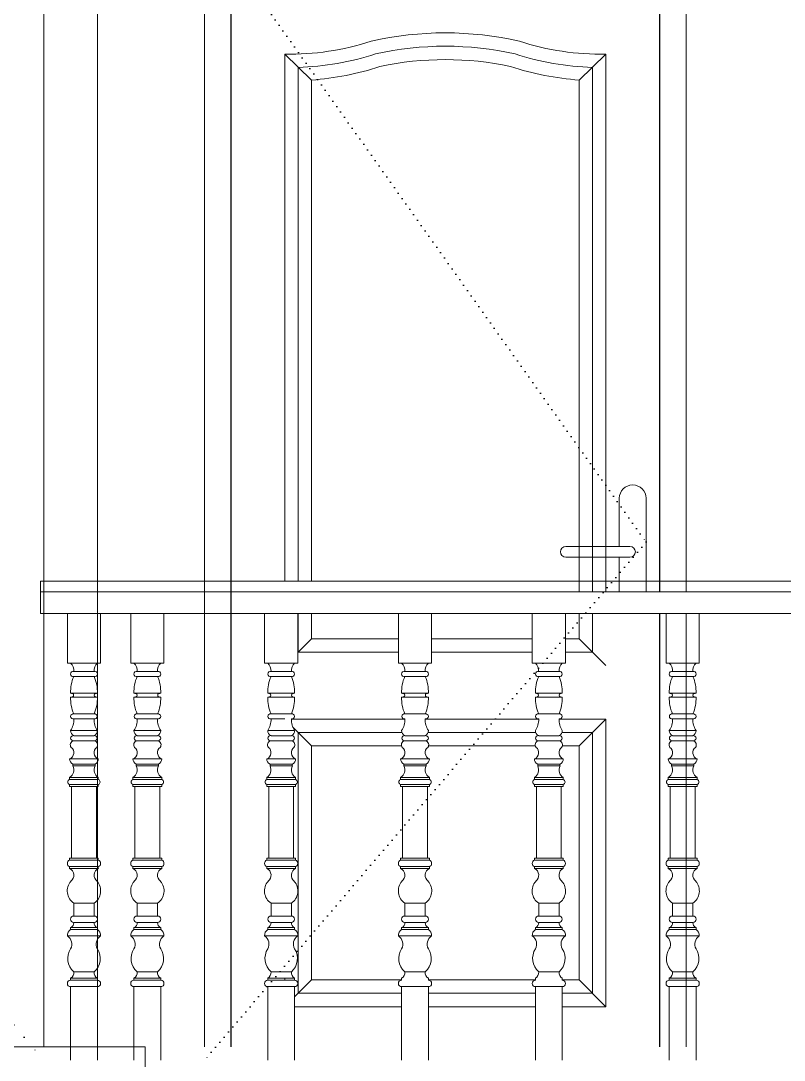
# Model space of a CAD drawing. Extents: x 775040 to 808375, y 4159409 to 4163651.
# Drawn here: x 804750.5 to 805107, y 4160622.3 to 4161107.9 of the extents above; entities that cross this region are included whole.
import ezdxf

# ---------------------------------------------------------------- set-up
doc = ezdxf.new("R2010")
doc.units = 0
doc.header["$MEASUREMENT"] = 0
doc.linetypes.add('DOT3', pattern=[0.06, 0, -0.06])
doc.layers.add('GÖRÜNÜŞ7', color=1, linetype='Continuous')
doc.layers.add('IZDOT', color=3, linetype='DOT3')
for name, color, linetype, lineweight in [('kapı', 3, 'Continuous', 9), ('Z_g1', 1, 'Continuous', 5), ('Z_g2', 2, 'Continuous', 9), ('Z_g3', 3, 'Continuous', 13), ('Z_sıva', 241, 'Continuous', 5)]:
    doc.layers.add(name, color=color, linetype=linetype, lineweight=lineweight)

# ---------------------------------------------------------------- blocks, each defined once
blk = doc.blocks.new('fgh')
at = {"layer": 'IZDOT', "ltscale": 50}
blk.add_lwpolyline([(253128.51, 105215.69), (253053.51, 105110.03), (253136.01, 105013.19)], dxfattribs=at)
at = {"layer": 'kapı', "color": 4}
blk.add_lwpolyline([(253136.01, 105015.69), (253136.01, 105223.19), (253046.01, 105223.19), (253046.01, 105015.69)], dxfattribs=at)

msp = doc.modelspace()

# ---------------------------------------------------------------- linework, layer by layer
at = {"layer": 'GÖRÜNÜŞ7', "color": 21}
for points in [[(804848.76, 4160628.52), (804848.76, 4161134.77), (805048.76, 4161134.77), (805048.76, 4160841.02)], [(805048.76, 4160831.02), (805048.76, 4160628.52)]]:
    msp.add_lwpolyline(points, dxfattribs=at)
at = {"layer": 'IZDOT', "ltscale": 50}
msp.add_lwpolyline([(804855.01, 4161128.52), (805042.51, 4160864.37), (804836.26, 4160622.27)], dxfattribs=at)
at = {"layer": 'kapı', "color": 8}
for p, q in [((804873.76, 4161092.22), (804886.26, 4161080.14)), ((805023.76, 4161092.22), (805011.26, 4161080.14)), ((805023.76, 4161092.22), (805011.26, 4161080.14)), ((805030.01, 4160884.77), (805030.01, 4160862.27)), ((805042.51, 4160884.77), (805042.51, 4160841.02)), ((805035.01, 4160862.27), (805005.01, 4160862.27)), ((805035.01, 4160857.27), (805005.01, 4160857.27)), ((805030.01, 4160857.27), (805030.01, 4160841.02)), ((804886.26, 4160819.14), (804879.87, 4160812.75)), ((805011.26, 4160819.14), (805023.76, 4160806.64)), ((804886.26, 4160769.14), (804877.55, 4160777.86)), ((805011.26, 4160769.14), (805023.76, 4160781.64)), ((804886.26, 4160659.77), (804878.37, 4160651.87)), ((805011.26, 4160659.77), (805023.76, 4160647.27))]:
    msp.add_line(p, q, dxfattribs=at)
at = {"layer": 'kapı', "color": 4}
for points in [[(804836.26, 4160628.52), (804836.26, 4161147.27), (805061.26, 4161147.27), (805061.26, 4160841.02)], [(804936.26, 4161147.27), (805061.26, 4161147.27), (805061.26, 4160841.02)], [(805061.26, 4160831.02), (805061.26, 4160628.52)]]:
    msp.add_lwpolyline(points, dxfattribs=at)
at = {"layer": 'kapı', "color": 8}
for points in [[(804873.76, 4160846.02), (804873.76, 4161092.22, 0.080625), (804914.14, 4161098.28, -0.114756), (804983.38, 4161098.28, 0.080569), (805023.76, 4161092.22), (805023.76, 4160841.02)], [(804886.26, 4160846.02), (804886.26, 4161080.14, 0.058444), (804918.24, 4161086.47, -0.107611), (804979.28, 4161086.47, 0.058407), (805011.26, 4161080.14), (805011.26, 4160841.02)]]:
    msp.add_lwpolyline(points, format="xyb", dxfattribs=at)
at = {"layer": 'kapı', "color": 9}
msp.add_lwpolyline([(804880.01, 4160846.02), (804880.01, 4161086.05, 0.069005), (804916.18, 4161092.37, -0.111446), (804981.34, 4161092.37, 0.06896), (805017.51, 4161086.05), (805017.51, 4160841.02)], format="xyb", dxfattribs=at)
for points in [[(804926.87, 4160812.89), (804880.01, 4160812.89), (804880.01, 4160831.02)], [(805017.51, 4160831.02), (805017.51, 4160812.89), (805004.87, 4160812.89)], [(804989.37, 4160812.89), (804942.37, 4160812.89)], [(804928.37, 4160653.52), (804880.01, 4160653.52), (804880.01, 4160775.39), (804928.47, 4160775.39)], [(804940.76, 4160775.39), (804990.97, 4160775.39)], [(805003.26, 4160775.39), (805017.51, 4160775.39), (805017.51, 4160653.52), (805003.37, 4160653.52)], [(804990.87, 4160653.52), (804940.87, 4160653.52)]]:
    msp.add_lwpolyline(points, dxfattribs=at)
at = {"layer": 'kapı', "color": 8}
for points in [[(804926.87, 4160819.14), (804886.26, 4160819.14), (804886.26, 4160831.02)], [(805011.26, 4160831.02), (805011.26, 4160819.14), (805004.87, 4160819.14)], [(804989.37, 4160819.14), (804942.37, 4160819.14)], [(804876.86, 4160781.64), (804929.87, 4160781.64)], [(804939.36, 4160781.64), (804992.37, 4160781.64)], [(805001.86, 4160781.64), (805023.76, 4160781.64)], [(805023.76, 4160781.64), (805023.76, 4160647.27), (805003.37, 4160647.27)], [(804928.37, 4160659.77), (804886.26, 4160659.77), (804886.26, 4160769.14), (804928.29, 4160769.14)], [(804940.94, 4160769.14), (804990.79, 4160769.14)], [(805003.44, 4160769.14), (805011.26, 4160769.14), (805011.26, 4160659.77), (805003.37, 4160659.77)], [(804873.76, 4160659.64), (804873.76, 4160660.54)], [(804990.87, 4160659.77), (804940.87, 4160659.77)], [(804928.37, 4160647.27), (804878.37, 4160647.27)], [(804990.87, 4160647.27), (804940.87, 4160647.27)]]:
    msp.add_lwpolyline(points, dxfattribs=at)
for centre, radius, start, end in [((805036.26, 4160884.77), 6.25, 0, 180), ((805005.01, 4160859.77), 2.5, 90, 270), ((805035.01, 4160859.77), 2.5, 270, 90)]:
    msp.add_arc(centre, radius, start, end, dxfattribs=at)
at = {"layer": 'Z_g1'}
for p, q in [((804759.76, 4160846.02), (805904.87, 4160846.02)), ((804759.76, 4160831.02), (804759.76, 4160846.02)), ((804759.76, 4160841.02), (805896.81, 4160841.02)), ((804759.76, 4160831.02), (805879.87, 4160831.02))]:
    msp.add_line(p, q, dxfattribs=at)
at = {"layer": 'Z_g2'}
for p, q in [((804772.26, 4160807.74), (804772.26, 4160831.02)), ((804787.76, 4160807.74), (804787.76, 4160831.02)), ((804801.87, 4160807.74), (804801.87, 4160831.02)), ((804817.37, 4160807.74), (804817.37, 4160831.02)), ((804864.37, 4160807.74), (804864.37, 4160831.02)), ((804879.87, 4160807.74), (804879.87, 4160831.02)), ((804926.87, 4160807.74), (804926.87, 4160831.02)), ((804942.37, 4160807.74), (804942.37, 4160831.02)), ((804989.37, 4160807.74), (804989.37, 4160831.02)), ((805004.87, 4160807.74), (805004.87, 4160831.02)), ((805051.87, 4160807.74), (805051.87, 4160831.02)), ((805067.37, 4160807.74), (805067.37, 4160831.02)), ((804787.76, 4160807.74), (804772.26, 4160807.74)), ((804817.37, 4160807.74), (804801.87, 4160807.74)), ((804879.87, 4160807.74), (804864.37, 4160807.74)), ((804942.37, 4160807.74), (804926.87, 4160807.74)), ((805004.87, 4160807.74), (804989.37, 4160807.74)), ((805067.37, 4160807.74), (805051.87, 4160807.74)), ((804784.76, 4160803.89), (804775.26, 4160803.89)), ((804784.76, 4160801.49), (804775.26, 4160801.49)), ((804814.37, 4160803.89), (804804.87, 4160803.89)), ((804814.37, 4160801.49), (804804.87, 4160801.49)), ((804876.87, 4160803.89), (804867.37, 4160803.89)), ((804876.87, 4160801.49), (804867.37, 4160801.49)), ((804939.37, 4160803.89), (804929.87, 4160803.89)), ((804939.37, 4160801.49), (804929.87, 4160801.49)), ((805001.87, 4160803.89), (804992.37, 4160803.89)), ((805001.87, 4160801.49), (804992.37, 4160801.49)), ((805064.37, 4160803.89), (805054.87, 4160803.89)), ((805064.37, 4160801.49), (805054.87, 4160801.49)), ((804786.26, 4160793.69), (804773.76, 4160793.69)), ((804786.26, 4160791.89), (804773.76, 4160791.89)), ((804815.87, 4160793.69), (804803.37, 4160793.69)), ((804815.87, 4160791.89), (804803.37, 4160791.89)), ((804878.37, 4160793.69), (804865.87, 4160793.69)), ((804878.37, 4160791.89), (804865.87, 4160791.89)), ((804940.87, 4160793.69), (804928.37, 4160793.69)), ((804940.87, 4160791.89), (804928.37, 4160791.89)), ((805003.37, 4160793.69), (804990.87, 4160793.69)), ((805003.37, 4160791.89), (804990.87, 4160791.89)), ((805065.87, 4160793.69), (805053.37, 4160793.69)), ((805065.87, 4160791.89), (805053.37, 4160791.89)), ((804784.76, 4160784.09), (804775.26, 4160784.09)), ((804814.37, 4160784.09), (804804.87, 4160784.09)), ((804876.87, 4160784.09), (804867.37, 4160784.09)), ((804939.37, 4160784.09), (804929.87, 4160784.09)), ((805001.87, 4160784.09), (804992.37, 4160784.09)), ((805064.37, 4160784.09), (805054.87, 4160784.09)), ((804784.76, 4160781.69), (804775.09, 4160781.68)), ((804814.37, 4160781.69), (804804.69, 4160781.68)), ((804873.76, 4160781.69), (804867.19, 4160781.68)), ((804929.87, 4160781.68), (804929.69, 4160781.68)), ((804992.37, 4160781.68), (804992.19, 4160781.68)), ((805064.37, 4160781.69), (805054.69, 4160781.68)), ((804786.26, 4160776.29), (804773.76, 4160776.29)), ((804783.57, 4160773.89), (804775.26, 4160773.89)), ((804784.76, 4160773.89), (804783.57, 4160773.89)), ((804815.87, 4160776.29), (804803.37, 4160776.29)), ((804813.18, 4160773.89), (804804.87, 4160773.89)), ((804814.37, 4160773.89), (804813.18, 4160773.89)), ((804878.37, 4160776.29), (804865.87, 4160776.29)), ((804875.68, 4160773.89), (804867.37, 4160773.89)), ((804876.87, 4160773.89), (804875.68, 4160773.89)), ((804938.18, 4160773.89), (804929.87, 4160773.89)), ((804939.37, 4160773.89), (804938.18, 4160773.89)), ((805000.68, 4160773.89), (804992.37, 4160773.89)), ((805001.87, 4160773.89), (805000.68, 4160773.89)), ((805065.87, 4160776.29), (805053.37, 4160776.29)), ((805063.18, 4160773.89), (805054.87, 4160773.89)), ((805064.37, 4160773.89), (805063.18, 4160773.89)), ((804784.76, 4160771.49), (804775.26, 4160771.49)), ((804814.37, 4160771.49), (804804.87, 4160771.49)), ((804876.87, 4160771.49), (804867.37, 4160771.49)), ((804939.37, 4160771.49), (804929.87, 4160771.49)), ((805001.87, 4160771.49), (804992.37, 4160771.49)), ((805064.37, 4160771.49), (805054.87, 4160771.49)), ((804786.72, 4160763.04), (804773.3, 4160763.04)), ((804816.32, 4160763.04), (804802.91, 4160763.04)), ((804878.82, 4160763.04), (804865.41, 4160763.04)), ((804941.32, 4160763.04), (804927.91, 4160763.04)), ((805003.82, 4160763.04), (804990.41, 4160763.04)), ((805066.32, 4160763.04), (805052.91, 4160763.04)), ((804774.8, 4160760.64), (804774.8, 4160759.74)), ((804785.22, 4160760.64), (804774.8, 4160760.64)), ((804785.22, 4160759.74), (804774.8, 4160759.74)), ((804785.22, 4160760.64), (804785.22, 4160759.74)), ((804804.41, 4160760.64), (804804.41, 4160759.74)), ((804814.82, 4160760.64), (804804.41, 4160760.64)), ((804814.82, 4160759.74), (804804.41, 4160759.74)), ((804814.82, 4160760.64), (804814.82, 4160759.74)), ((804866.91, 4160760.64), (804866.91, 4160759.74)), ((804877.32, 4160760.64), (804866.91, 4160760.64)), ((804877.32, 4160759.74), (804866.91, 4160759.74)), ((804877.32, 4160760.64), (804877.32, 4160759.74)), ((804929.41, 4160760.64), (804929.41, 4160759.74)), ((804939.82, 4160760.64), (804929.41, 4160760.64)), ((804939.82, 4160759.74), (804929.41, 4160759.74)), ((804939.82, 4160760.64), (804939.82, 4160759.74)), ((804991.91, 4160760.64), (804991.91, 4160759.74)), ((805002.32, 4160760.64), (804991.91, 4160760.64)), ((805002.32, 4160759.74), (804991.91, 4160759.74)), ((805002.32, 4160760.64), (805002.32, 4160759.74)), ((805054.41, 4160760.64), (805054.41, 4160759.74)), ((805064.82, 4160760.64), (805054.41, 4160760.64)), ((805064.82, 4160759.74), (805054.41, 4160759.74)), ((805064.82, 4160760.64), (805064.82, 4160759.74)), ((804773.3, 4160754.34), (804773.3, 4160753.44)), ((804786.72, 4160754.34), (804773.3, 4160754.34)), ((804786.72, 4160753.44), (804773.3, 4160753.44)), ((804786.72, 4160754.34), (804786.72, 4160753.44)), ((804802.91, 4160754.34), (804802.91, 4160753.44)), ((804816.32, 4160754.34), (804802.91, 4160754.34)), ((804816.32, 4160753.44), (804802.91, 4160753.44)), ((804816.32, 4160754.34), (804816.32, 4160753.44)), ((804865.41, 4160754.34), (804865.41, 4160753.44)), ((804878.82, 4160754.34), (804865.41, 4160754.34)), ((804878.82, 4160753.44), (804865.41, 4160753.44)), ((804878.82, 4160754.34), (804878.82, 4160753.44)), ((804927.91, 4160754.34), (804927.91, 4160753.44)), ((804941.32, 4160754.34), (804927.91, 4160754.34)), ((804941.32, 4160753.44), (804927.91, 4160753.44)), ((804941.32, 4160754.34), (804941.32, 4160753.44)), ((804990.41, 4160754.34), (804990.41, 4160753.44)), ((805003.82, 4160754.34), (804990.41, 4160754.34)), ((805003.82, 4160753.44), (804990.41, 4160753.44)), ((805003.82, 4160754.34), (805003.82, 4160753.44)), ((805052.91, 4160754.34), (805052.91, 4160753.44)), ((805066.32, 4160754.34), (805052.91, 4160754.34)), ((805066.32, 4160753.44), (805052.91, 4160753.44)), ((805066.32, 4160754.34), (805066.32, 4160753.44)), ((804773.3, 4160751.04), (804773.3, 4160750.14)), ((804786.72, 4160751.04), (804773.3, 4160751.04)), ((804773.3, 4160750.14), (804774.2, 4160750.14)), ((804774.2, 4160750.14), (804774.2, 4160716.64)), ((804785.82, 4160750.14), (804774.2, 4160750.14)), ((804786.72, 4160750.14), (804785.82, 4160750.14)), ((804785.82, 4160750.14), (804785.82, 4160716.64)), ((804786.72, 4160751.04), (804786.72, 4160750.14)), ((804802.91, 4160751.04), (804802.91, 4160750.14)), ((804816.32, 4160751.04), (804802.91, 4160751.04)), ((804802.91, 4160750.14), (804803.81, 4160750.14)), ((804803.81, 4160750.14), (804803.81, 4160716.64)), ((804815.42, 4160750.14), (804803.81, 4160750.14)), ((804816.32, 4160750.14), (804815.42, 4160750.14)), ((804815.42, 4160750.14), (804815.42, 4160716.64)), ((804816.32, 4160751.04), (804816.32, 4160750.14)), ((804865.41, 4160751.04), (804865.41, 4160750.14)), ((804878.82, 4160751.04), (804865.41, 4160751.04)), ((804865.41, 4160750.14), (804866.31, 4160750.14)), ((804866.31, 4160750.14), (804866.31, 4160716.64)), ((804877.92, 4160750.14), (804866.31, 4160750.14)), ((804878.82, 4160750.14), (804877.92, 4160750.14)), ((804877.92, 4160750.14), (804877.92, 4160716.64)), ((804878.82, 4160751.04), (804878.82, 4160750.14)), ((804927.91, 4160751.04), (804927.91, 4160750.14)), ((804941.32, 4160751.04), (804927.91, 4160751.04)), ((804927.91, 4160750.14), (804928.81, 4160750.14)), ((804928.81, 4160750.14), (804928.81, 4160716.64)), ((804940.42, 4160750.14), (804928.81, 4160750.14)), ((804941.32, 4160750.14), (804940.42, 4160750.14)), ((804940.42, 4160750.14), (804940.42, 4160716.64)), ((804941.32, 4160751.04), (804941.32, 4160750.14)), ((804990.41, 4160751.04), (804990.41, 4160750.14)), ((805003.82, 4160751.04), (804990.41, 4160751.04)), ((804990.41, 4160750.14), (804991.31, 4160750.14)), ((804991.31, 4160750.14), (804991.31, 4160716.64)), ((805002.92, 4160750.14), (804991.31, 4160750.14)), ((805003.82, 4160750.14), (805002.92, 4160750.14)), ((805002.92, 4160750.14), (805002.92, 4160716.64)), ((805003.82, 4160751.04), (805003.82, 4160750.14)), ((805052.91, 4160751.04), (805052.91, 4160750.14)), ((805066.32, 4160751.04), (805052.91, 4160751.04)), ((805052.91, 4160750.14), (805053.81, 4160750.14)), ((805053.81, 4160750.14), (805053.81, 4160716.64)), ((805065.42, 4160750.14), (805053.81, 4160750.14)), ((805066.32, 4160750.14), (805065.42, 4160750.14)), ((805065.42, 4160750.14), (805065.42, 4160716.64)), ((805066.32, 4160751.04), (805066.32, 4160750.14)), ((804774.2, 4160716.64), (804773.3, 4160716.64)), ((804773.3, 4160716.64), (804773.3, 4160715.74)), ((804786.72, 4160715.74), (804773.3, 4160715.74)), ((804785.82, 4160716.64), (804774.2, 4160716.64)), ((804785.82, 4160716.64), (804786.72, 4160716.64)), ((804786.72, 4160716.64), (804786.72, 4160715.74)), ((804803.81, 4160716.64), (804802.91, 4160716.64)), ((804802.91, 4160716.64), (804802.91, 4160715.74)), ((804816.32, 4160715.74), (804802.91, 4160715.74)), ((804815.42, 4160716.64), (804803.81, 4160716.64)), ((804815.42, 4160716.64), (804816.32, 4160716.64)), ((804816.32, 4160716.64), (804816.32, 4160715.74)), ((804866.31, 4160716.64), (804865.41, 4160716.64)), ((804865.41, 4160716.64), (804865.41, 4160715.74)), ((804878.82, 4160715.74), (804865.41, 4160715.74)), ((804877.92, 4160716.64), (804866.31, 4160716.64)), ((804877.92, 4160716.64), (804878.82, 4160716.64)), ((804878.82, 4160716.64), (804878.82, 4160715.74)), ((804928.81, 4160716.64), (804927.91, 4160716.64)), ((804927.91, 4160716.64), (804927.91, 4160715.74)), ((804941.32, 4160715.74), (804927.91, 4160715.74)), ((804940.42, 4160716.64), (804928.81, 4160716.64)), ((804940.42, 4160716.64), (804941.32, 4160716.64)), ((804941.32, 4160716.64), (804941.32, 4160715.74)), ((804991.31, 4160716.64), (804990.41, 4160716.64)), ((804990.41, 4160716.64), (804990.41, 4160715.74)), ((805003.82, 4160715.74), (804990.41, 4160715.74)), ((805002.92, 4160716.64), (804991.31, 4160716.64)), ((805002.92, 4160716.64), (805003.82, 4160716.64)), ((805003.82, 4160716.64), (805003.82, 4160715.74)), ((805053.81, 4160716.64), (805052.91, 4160716.64)), ((805052.91, 4160716.64), (805052.91, 4160715.74)), ((805066.32, 4160715.74), (805052.91, 4160715.74)), ((805065.42, 4160716.64), (805053.81, 4160716.64)), ((805065.42, 4160716.64), (805066.32, 4160716.64)), ((805066.32, 4160716.64), (805066.32, 4160715.74)), ((804773.3, 4160712.74), (804773.3, 4160711.84)), ((804786.72, 4160712.74), (804773.3, 4160712.74)), ((804786.72, 4160711.84), (804773.3, 4160711.84)), ((804786.72, 4160712.74), (804786.72, 4160711.84)), ((804802.91, 4160712.74), (804802.91, 4160711.84)), ((804816.32, 4160712.74), (804802.91, 4160712.74)), ((804816.32, 4160711.84), (804802.91, 4160711.84)), ((804816.32, 4160712.74), (804816.32, 4160711.84)), ((804865.41, 4160712.74), (804865.41, 4160711.84)), ((804878.82, 4160712.74), (804865.41, 4160712.74)), ((804878.82, 4160711.84), (804865.41, 4160711.84)), ((804878.82, 4160712.74), (804878.82, 4160711.84)), ((804927.91, 4160712.74), (804927.91, 4160711.84)), ((804941.32, 4160712.74), (804927.91, 4160712.74)), ((804941.32, 4160711.84), (804927.91, 4160711.84)), ((804941.32, 4160712.74), (804941.32, 4160711.84)), ((804990.41, 4160712.74), (804990.41, 4160711.84)), ((805003.82, 4160712.74), (804990.41, 4160712.74)), ((805003.82, 4160711.84), (804990.41, 4160711.84)), ((805003.82, 4160712.74), (805003.82, 4160711.84)), ((805052.91, 4160712.74), (805052.91, 4160711.84)), ((805066.32, 4160712.74), (805052.91, 4160712.74)), ((805066.32, 4160711.84), (805052.91, 4160711.84)), ((805066.32, 4160712.74), (805066.32, 4160711.84)), ((804775.26, 4160695.64), (804775.26, 4160689.64)), ((804784.76, 4160695.64), (804775.26, 4160695.64)), ((804784.76, 4160695.64), (804784.76, 4160689.64)), ((804804.87, 4160695.64), (804804.87, 4160689.64)), ((804814.37, 4160695.64), (804804.87, 4160695.64)), ((804814.37, 4160695.64), (804814.37, 4160689.64)), ((804867.37, 4160695.64), (804867.37, 4160689.64)), ((804876.87, 4160695.64), (804867.37, 4160695.64)), ((804876.87, 4160695.64), (804876.87, 4160689.64)), ((804929.87, 4160695.64), (804929.87, 4160689.64)), ((804939.37, 4160695.64), (804929.87, 4160695.64)), ((804939.37, 4160695.64), (804939.37, 4160689.64)), ((804992.37, 4160695.64), (804992.37, 4160689.64)), ((805001.87, 4160695.64), (804992.37, 4160695.64)), ((805001.87, 4160695.64), (805001.87, 4160689.64)), ((805054.87, 4160695.64), (805054.87, 4160689.64)), ((805064.37, 4160695.64), (805054.87, 4160695.64)), ((805064.37, 4160695.64), (805064.37, 4160689.64)), ((804784.76, 4160689.64), (804775.39, 4160689.64)), ((804814.37, 4160689.64), (804804.99, 4160689.64)), ((804876.87, 4160689.64), (804867.49, 4160689.64)), ((804939.37, 4160689.64), (804929.99, 4160689.64)), ((805001.87, 4160689.64), (804992.49, 4160689.64)), ((805064.37, 4160689.64), (805054.99, 4160689.64)), ((804784.76, 4160686.64), (804775.26, 4160686.64)), ((804814.37, 4160686.64), (804804.87, 4160686.64)), ((804876.87, 4160686.64), (804867.37, 4160686.64)), ((804939.37, 4160686.64), (804929.87, 4160686.64)), ((805001.87, 4160686.64), (804992.37, 4160686.64)), ((805064.37, 4160686.64), (805054.87, 4160686.64)), ((804787.76, 4160680.34), (804772.26, 4160680.34)), ((804773.76, 4160684.24), (804773.76, 4160683.34)), ((804786.26, 4160684.24), (804773.76, 4160684.24)), ((804773.76, 4160683.34), (804786.26, 4160683.34)), ((804786.26, 4160684.24), (804786.26, 4160683.34)), ((804817.37, 4160680.34), (804801.87, 4160680.34)), ((804803.37, 4160684.24), (804803.37, 4160683.34)), ((804815.87, 4160684.24), (804803.37, 4160684.24)), ((804803.37, 4160683.34), (804815.87, 4160683.34)), ((804815.87, 4160684.24), (804815.87, 4160683.34)), ((804879.87, 4160680.34), (804864.37, 4160680.34)), ((804865.87, 4160684.24), (804865.87, 4160683.34)), ((804878.37, 4160684.24), (804865.87, 4160684.24)), ((804865.87, 4160683.34), (804878.37, 4160683.34)), ((804878.37, 4160684.24), (804878.37, 4160683.34)), ((804942.37, 4160680.34), (804926.87, 4160680.34)), ((804928.37, 4160684.24), (804928.37, 4160683.34)), ((804940.87, 4160684.24), (804928.37, 4160684.24)), ((804928.37, 4160683.34), (804940.87, 4160683.34)), ((804940.87, 4160684.24), (804940.87, 4160683.34)), ((805004.87, 4160680.34), (804989.37, 4160680.34)), ((804990.87, 4160684.24), (804990.87, 4160683.34)), ((805003.37, 4160684.24), (804990.87, 4160684.24)), ((804990.87, 4160683.34), (805003.37, 4160683.34)), ((805003.37, 4160684.24), (805003.37, 4160683.34)), ((805067.37, 4160680.34), (805051.87, 4160680.34)), ((805053.37, 4160684.24), (805053.37, 4160683.34)), ((805065.87, 4160684.24), (805053.37, 4160684.24)), ((805053.37, 4160683.34), (805065.87, 4160683.34)), ((805065.87, 4160684.24), (805065.87, 4160683.34)), ((804773.76, 4160660.54), (804773.76, 4160659.64)), ((804773.76, 4160660.54), (804786.26, 4160660.54)), ((804784.76, 4160663.54), (804775.26, 4160663.54)), ((804786.26, 4160660.54), (804786.26, 4160659.64)), ((804803.37, 4160660.54), (804803.37, 4160659.64)), ((804803.37, 4160660.54), (804815.87, 4160660.54)), ((804814.37, 4160663.54), (804804.87, 4160663.54)), ((804815.87, 4160660.54), (804815.87, 4160659.64)), ((804865.87, 4160660.54), (804865.87, 4160659.64)), ((804865.87, 4160660.54), (804878.37, 4160660.54)), ((804876.87, 4160663.54), (804867.37, 4160663.54)), ((804878.37, 4160660.54), (804878.37, 4160659.64)), ((804928.37, 4160660.54), (804928.37, 4160659.64)), ((804939.37, 4160663.54), (804929.87, 4160663.54)), ((804940.87, 4160660.54), (804940.87, 4160659.64)), ((804990.87, 4160660.54), (804990.87, 4160659.64)), ((805001.87, 4160663.54), (804992.37, 4160663.54)), ((805003.37, 4160660.54), (805003.37, 4160659.64)), ((805053.37, 4160660.54), (805053.37, 4160659.64)), ((805053.37, 4160660.54), (805065.87, 4160660.54)), ((805064.37, 4160663.54), (805054.87, 4160663.54)), ((805065.87, 4160660.54), (805065.87, 4160659.64)), ((804786.26, 4160659.64), (804773.76, 4160659.64)), ((804773.76, 4160656.64), (804773.76, 4160622.27)), ((804773.76, 4160656.64), (804786.26, 4160656.64)), ((804786.26, 4160656.64), (804786.26, 4160622.27)), ((804815.87, 4160659.64), (804803.37, 4160659.64)), ((804803.37, 4160656.64), (804803.37, 4160622.27)), ((804803.37, 4160656.64), (804815.87, 4160656.64)), ((804815.87, 4160656.64), (804815.87, 4160622.27)), ((804878.37, 4160659.64), (804865.87, 4160659.64)), ((804865.87, 4160656.64), (804865.87, 4160622.27)), ((804865.87, 4160656.64), (804878.37, 4160656.64)), ((804878.37, 4160656.64), (804878.37, 4160622.27)), ((804928.37, 4160656.64), (804928.37, 4160622.27)), ((804928.37, 4160656.64), (804940.87, 4160656.64)), ((804940.87, 4160656.64), (804940.87, 4160622.27)), ((804990.87, 4160656.64), (804990.87, 4160622.27)), ((804990.87, 4160656.64), (805003.37, 4160656.64)), ((805003.37, 4160656.64), (805003.37, 4160622.27)), ((805065.87, 4160659.64), (805053.37, 4160659.64)), ((805053.37, 4160656.64), (805053.37, 4160622.27)), ((805053.37, 4160656.64), (805065.87, 4160656.64)), ((805065.87, 4160656.64), (805065.87, 4160622.27))]:
    msp.add_line(p, q, dxfattribs=at)
for centre, radius, start, end in [((804770.47, 4160804.24), 4.8, 355.9157, 46.7436), ((804789.55, 4160804.24), 4.8, 133.2564, 184.0843), ((804800.07, 4160804.24), 4.8, 355.9157, 46.7436), ((804819.16, 4160804.24), 4.8, 133.2564, 184.0843), ((804862.57, 4160804.24), 4.8, 355.9157, 46.7436), ((804881.66, 4160804.24), 4.8, 133.2564, 184.0843), ((804925.07, 4160804.24), 4.8, 355.9157, 46.7436), ((804944.16, 4160804.24), 4.8, 133.2564, 184.0843), ((804987.57, 4160804.24), 4.8, 355.9157, 46.7436), ((805006.66, 4160804.24), 4.8, 133.2564, 184.0843), ((805050.07, 4160804.24), 4.8, 355.9157, 46.7436), ((805069.16, 4160804.24), 4.8, 133.2564, 184.0843), ((804791.39, 4160794.35), 17.64, 156.1042, 182.1247), ((804775.02, 4160802.66), 1.26, 78.7725, 178.5472), ((804775.02, 4160802.73), 1.26, 181.4528, 281.2275), ((804785.01, 4160802.66), 1.26, 1.4528, 101.2275), ((804785.01, 4160802.73), 1.26, 258.7725, 358.5472), ((804768.63, 4160794.35), 17.64, 357.8753, 23.8958), ((804820.99, 4160794.35), 17.64, 156.1042, 182.1247), ((804804.62, 4160802.66), 1.26, 78.7725, 178.5472), ((804804.62, 4160802.73), 1.26, 181.4528, 281.2275), ((804814.61, 4160802.66), 1.26, 1.4528, 101.2275), ((804814.61, 4160802.73), 1.26, 258.7725, 358.5472), ((804798.24, 4160794.35), 17.64, 357.8753, 23.8958), ((804883.49, 4160794.35), 17.64, 156.1042, 182.1247), ((804867.12, 4160802.66), 1.26, 78.7725, 178.5472), ((804867.12, 4160802.73), 1.26, 181.4528, 281.2275), ((804877.11, 4160802.66), 1.26, 1.4528, 101.2275), ((804877.11, 4160802.73), 1.26, 258.7725, 358.5472), ((804860.74, 4160794.35), 17.64, 357.8753, 23.8958), ((804945.99, 4160794.35), 17.64, 156.1042, 182.1247), ((804929.62, 4160802.66), 1.26, 78.7725, 178.5472), ((804929.62, 4160802.73), 1.26, 181.4528, 281.2275), ((804939.61, 4160802.66), 1.26, 1.4528, 101.2275), ((804939.61, 4160802.73), 1.26, 258.7725, 358.5472), ((804923.24, 4160794.35), 17.64, 357.8753, 23.8958), ((805008.49, 4160794.35), 17.64, 156.1042, 182.1247), ((804992.12, 4160802.66), 1.26, 78.7725, 178.5472), ((804992.12, 4160802.73), 1.26, 181.4528, 281.2275), ((805002.11, 4160802.66), 1.26, 1.4528, 101.2275), ((805002.11, 4160802.73), 1.26, 258.7725, 358.5472), ((804985.74, 4160794.35), 17.64, 357.8753, 23.8958), ((805070.99, 4160794.35), 17.64, 156.1042, 182.1247), ((805054.62, 4160802.66), 1.26, 78.7725, 178.5472), ((805054.62, 4160802.73), 1.26, 181.4528, 281.2275), ((805064.61, 4160802.66), 1.26, 1.4528, 101.2275), ((805064.61, 4160802.73), 1.26, 258.7725, 358.5472), ((805048.24, 4160794.35), 17.64, 357.8753, 23.8958), ((804791.39, 4160791.24), 17.64, 177.8753, 203.8958), ((804773.73, 4160790.54), 3.15, 72.6119, 89.4023), ((804773.73, 4160795.05), 3.15, 270.5977, 287.3881), ((804774.4, 4160792.81), 0.787, 358.91, 70.2818), ((804774.4, 4160792.78), 0.787, 289.7182, 1.09), ((804768.63, 4160791.24), 17.64, 336.1042, 2.1247), ((804785.62, 4160792.81), 0.787, 109.7182, 181.09), ((804785.62, 4160792.78), 0.787, 178.91, 250.2818), ((804786.29, 4160790.54), 3.15, 90.5977, 107.3881), ((804786.29, 4160795.05), 3.15, 252.6119, 269.4023), ((804820.99, 4160791.24), 17.64, 177.8753, 203.8958), ((804803.33, 4160790.54), 3.15, 72.6119, 89.4023), ((804803.33, 4160795.05), 3.15, 270.5977, 287.3881), ((804804.01, 4160792.81), 0.787, 358.91, 70.2818), ((804804.01, 4160792.78), 0.787, 289.7182, 1.09), ((804798.24, 4160791.24), 17.64, 336.1042, 2.1247), ((804815.22, 4160792.81), 0.787, 109.7182, 181.09), ((804815.22, 4160792.78), 0.787, 178.91, 250.2818), ((804815.9, 4160790.54), 3.15, 90.5977, 107.3881), ((804815.9, 4160795.05), 3.15, 252.6119, 269.4023), ((804883.49, 4160791.24), 17.64, 177.8753, 203.8958), ((804865.83, 4160790.54), 3.15, 72.6119, 89.4023), ((804865.83, 4160795.05), 3.15, 270.5977, 287.3881), ((804866.51, 4160792.81), 0.787, 358.91, 70.2818), ((804866.51, 4160792.78), 0.787, 289.7182, 1.09), ((804860.74, 4160791.24), 17.64, 336.1042, 2.1247), ((804877.72, 4160792.81), 0.787, 109.7182, 181.09), ((804877.72, 4160792.78), 0.787, 178.91, 250.2818), ((804878.4, 4160790.54), 3.15, 90.5977, 107.3881), ((804878.4, 4160795.05), 3.15, 252.6119, 269.4023), ((804945.99, 4160791.24), 17.64, 177.8753, 203.8958), ((804928.33, 4160790.54), 3.15, 72.6119, 89.4023), ((804928.33, 4160795.05), 3.15, 270.5977, 287.3881), ((804929.01, 4160792.81), 0.787, 358.91, 70.2818), ((804929.01, 4160792.78), 0.787, 289.7182, 1.09), ((804923.24, 4160791.24), 17.64, 336.1042, 2.1247), ((804940.22, 4160792.81), 0.787, 109.7182, 181.09), ((804940.22, 4160792.78), 0.787, 178.91, 250.2818), ((804940.9, 4160790.54), 3.15, 90.5977, 107.3881), ((804940.9, 4160795.05), 3.15, 252.6119, 269.4023), ((805008.49, 4160791.24), 17.64, 177.8753, 203.8958), ((804990.83, 4160790.54), 3.15, 72.6119, 89.4023), ((804990.83, 4160795.05), 3.15, 270.5977, 287.3881), ((804991.51, 4160792.81), 0.787, 358.91, 70.2818), ((804991.51, 4160792.78), 0.787, 289.7182, 1.09), ((804985.74, 4160791.24), 17.64, 336.1042, 2.1247), ((805002.72, 4160792.81), 0.787, 109.7182, 181.09), ((805002.72, 4160792.78), 0.787, 178.91, 250.2818), ((805003.4, 4160790.54), 3.15, 90.5977, 107.3881), ((805003.4, 4160795.05), 3.15, 252.6119, 269.4023), ((805070.99, 4160791.24), 17.64, 177.8753, 203.8958), ((805053.33, 4160790.54), 3.15, 72.6119, 89.4023), ((805053.33, 4160795.05), 3.15, 270.5977, 287.3881), ((805054.01, 4160792.81), 0.787, 358.91, 70.2818), ((805054.01, 4160792.78), 0.787, 289.7182, 1.09), ((805048.24, 4160791.24), 17.64, 336.1042, 2.1247), ((805065.22, 4160792.81), 0.787, 109.7182, 181.09), ((805065.22, 4160792.78), 0.787, 178.91, 250.2818), ((805065.9, 4160790.54), 3.15, 90.5977, 107.3881), ((805065.9, 4160795.05), 3.15, 252.6119, 269.4023), ((804775.09, 4160782.81), 1.3, 82.2985, 176.0975), ((804775.09, 4160782.98), 1.3, 183.9025, 277.7015), ((804784.94, 4160782.81), 1.3, 3.9025, 97.7015), ((804784.94, 4160782.98), 1.3, 262.2985, 356.0975), ((804804.69, 4160782.81), 1.3, 82.2985, 176.0975), ((804804.69, 4160782.98), 1.3, 183.9025, 277.7015), ((804814.54, 4160782.81), 1.3, 3.9025, 97.7015), ((804814.54, 4160782.98), 1.3, 262.2985, 356.0975), ((804867.19, 4160782.81), 1.3, 82.2985, 176.0975), ((804867.19, 4160782.98), 1.3, 183.9025, 277.7015), ((804877.04, 4160782.81), 1.3, 3.9025, 97.7015), ((804877.04, 4160782.98), 1.3, 262.2985, 356.0975), ((804929.69, 4160782.81), 1.3, 82.2985, 176.0975), ((804929.69, 4160782.98), 1.3, 183.9025, 277.7015), ((804939.54, 4160782.81), 1.3, 3.9025, 97.7015), ((804939.54, 4160782.98), 1.3, 262.2985, 356.0975), ((804992.19, 4160782.81), 1.3, 82.2985, 176.0975), ((804992.19, 4160782.98), 1.3, 183.9025, 277.7015), ((805002.04, 4160782.81), 1.3, 3.9025, 97.7015), ((805002.04, 4160782.98), 1.3, 262.2985, 356.0975), ((805054.69, 4160782.81), 1.3, 82.2985, 176.0975), ((805054.69, 4160782.98), 1.3, 183.9025, 277.7015), ((805064.54, 4160782.81), 1.3, 3.9025, 97.7015), ((805064.54, 4160782.98), 1.3, 262.2985, 356.0975), ((804765.98, 4160781.36), 9.29, 326.9193, 2.0325), ((804794.04, 4160781.36), 9.29, 177.9675, 213.0807), ((804795.58, 4160781.36), 9.29, 326.9193, 2.0325), ((804823.65, 4160781.36), 9.29, 177.9675, 213.0807), ((804858.08, 4160781.36), 9.29, 326.9193, 2.0325), ((804886.15, 4160781.36), 9.29, 177.9675, 213.0807), ((804920.58, 4160781.36), 9.29, 326.9193, 2.0325), ((804948.65, 4160781.36), 9.29, 177.9675, 213.0807), ((804983.08, 4160781.36), 9.29, 326.9193, 2.0325), ((805011.15, 4160781.36), 9.29, 177.9675, 213.0807), ((805045.58, 4160781.36), 9.29, 326.9193, 2.0325), ((805073.65, 4160781.36), 9.29, 177.9675, 213.0807), ((804776.14, 4160776.11), 2.38, 175.5967, 248.4141), ((804775.09, 4160772.61), 1.3, 82.2985, 176.0975), ((804775.09, 4160772.78), 1.3, 183.9025, 277.7015), ((804783.88, 4160776.11), 2.38, 291.5859, 4.4033), ((804784.94, 4160772.61), 1.3, 3.9025, 97.7015), ((804784.94, 4160772.78), 1.3, 262.2985, 356.0975), ((804805.74, 4160776.11), 2.38, 175.5967, 248.4141), ((804804.69, 4160772.61), 1.3, 82.2985, 176.0975), ((804804.69, 4160772.78), 1.3, 183.9025, 277.7015), ((804813.49, 4160776.11), 2.38, 291.5859, 4.4033), ((804814.54, 4160772.61), 1.3, 3.9025, 97.7015), ((804814.54, 4160772.78), 1.3, 262.2985, 356.0975), ((804868.24, 4160776.11), 2.38, 175.5967, 248.4141), ((804867.19, 4160772.61), 1.3, 82.2985, 176.0975), ((804867.19, 4160772.78), 1.3, 183.9025, 277.7015), ((804875.99, 4160776.11), 2.38, 291.5859, 4.4033), ((804877.04, 4160772.61), 1.3, 3.9025, 97.7015), ((804877.04, 4160772.78), 1.3, 262.2985, 356.0975), ((804930.74, 4160776.11), 2.38, 175.5967, 248.4141), ((804929.69, 4160772.61), 1.3, 82.2985, 176.0975), ((804929.69, 4160772.78), 1.3, 183.9025, 277.7015), ((804938.49, 4160776.11), 2.38, 291.5859, 4.4033), ((804939.54, 4160772.61), 1.3, 3.9025, 97.7015), ((804939.54, 4160772.78), 1.3, 262.2985, 356.0975), ((804993.24, 4160776.11), 2.38, 175.5967, 248.4141), ((804992.19, 4160772.61), 1.3, 82.2985, 176.0975), ((804992.19, 4160772.78), 1.3, 183.9025, 277.7015), ((805000.99, 4160776.11), 2.38, 291.5859, 4.4033), ((805002.04, 4160772.61), 1.3, 3.9025, 97.7015), ((805002.04, 4160772.78), 1.3, 262.2985, 356.0975), ((805055.74, 4160776.11), 2.38, 175.5967, 248.4141), ((805054.69, 4160772.61), 1.3, 82.2985, 176.0975), ((805054.69, 4160772.78), 1.3, 183.9025, 277.7015), ((805063.49, 4160776.11), 2.38, 291.5859, 4.4033), ((805064.54, 4160772.61), 1.3, 3.9025, 97.7015), ((805064.54, 4160772.78), 1.3, 262.2985, 356.0975), ((804772.16, 4160765.94), 3.12, 291.5548, 52.408), ((804775.53, 4160769.61), 1.9, 98.127, 219.2866), ((804787.87, 4160765.94), 3.12, 127.592, 248.4452), ((804784.49, 4160769.61), 1.9, 320.7134, 81.873), ((804801.76, 4160765.94), 3.12, 291.5548, 52.408), ((804805.13, 4160769.61), 1.9, 98.127, 219.2866), ((804817.47, 4160765.94), 3.12, 127.592, 248.4452), ((804814.1, 4160769.61), 1.9, 320.7134, 81.873), ((804864.26, 4160765.94), 3.12, 291.5548, 52.408), ((804867.63, 4160769.61), 1.9, 98.127, 219.2866), ((804879.97, 4160765.94), 3.12, 127.592, 248.4452), ((804876.6, 4160769.61), 1.9, 320.7134, 81.873), ((804926.76, 4160765.94), 3.12, 291.5548, 52.408), ((804930.13, 4160769.61), 1.9, 98.127, 219.2866), ((804942.47, 4160765.94), 3.12, 127.592, 248.4452), ((804939.1, 4160769.61), 1.9, 320.7134, 81.873), ((804989.26, 4160765.94), 3.12, 291.5548, 52.408), ((804992.63, 4160769.61), 1.9, 98.127, 219.2866), ((805004.97, 4160765.94), 3.12, 127.592, 248.4452), ((805001.6, 4160769.61), 1.9, 320.7134, 81.873), ((805051.76, 4160765.94), 3.12, 291.5548, 52.408), ((805055.13, 4160769.61), 1.9, 98.127, 219.2866), ((805067.47, 4160765.94), 3.12, 127.592, 248.4452), ((805064.1, 4160769.61), 1.9, 320.7134, 81.873), ((804775.68, 4160762.85), 2.38, 175.5967, 248.4141), ((804784.34, 4160762.85), 2.38, 291.5859, 4.4033), ((804805.28, 4160762.85), 2.38, 175.5967, 248.4141), ((804813.95, 4160762.85), 2.38, 291.5859, 4.4033), ((804867.78, 4160762.85), 2.38, 175.5967, 248.4141), ((804876.45, 4160762.85), 2.38, 291.5859, 4.4033), ((804930.28, 4160762.85), 2.38, 175.5967, 248.4141), ((804938.95, 4160762.85), 2.38, 291.5859, 4.4033), ((804992.78, 4160762.85), 2.38, 175.5967, 248.4141), ((805001.45, 4160762.85), 2.38, 291.5859, 4.4033), ((805055.28, 4160762.85), 2.38, 175.5967, 248.4141), ((805063.95, 4160762.85), 2.38, 291.5859, 4.4033), ((804771.08, 4160757.86), 4.17, 302.2317, 26.7201), ((804788.94, 4160757.86), 4.17, 153.2799, 237.7683), ((804800.68, 4160757.86), 4.17, 302.2317, 26.7201), ((804818.55, 4160757.86), 4.17, 153.2799, 237.7683), ((804863.18, 4160757.86), 4.17, 302.2317, 26.7201), ((804881.05, 4160757.86), 4.17, 153.2799, 237.7683), ((804925.68, 4160757.86), 4.17, 302.2317, 26.7201), ((804943.55, 4160757.86), 4.17, 153.2799, 237.7683), ((804988.18, 4160757.86), 4.17, 302.2317, 26.7201), ((805006.05, 4160757.86), 4.17, 153.2799, 237.7683), ((805050.68, 4160757.86), 4.17, 302.2317, 26.7201), ((805068.55, 4160757.86), 4.17, 153.2799, 237.7683), ((804773.73, 4160752.24), 1.27, 109.5898, 250.4102), ((804786.29, 4160752.24), 1.27, 289.5898, 70.4102), ((804803.33, 4160752.24), 1.27, 109.5898, 250.4102), ((804815.9, 4160752.24), 1.27, 289.5898, 70.4102), ((804865.83, 4160752.24), 1.27, 109.5898, 250.4102), ((804878.4, 4160752.24), 1.27, 289.5898, 70.4102), ((804928.33, 4160752.24), 1.27, 109.5898, 250.4102), ((804940.9, 4160752.24), 1.27, 289.5898, 70.4102), ((804990.83, 4160752.24), 1.27, 109.5898, 250.4102), ((805003.4, 4160752.24), 1.27, 289.5898, 70.4102), ((805053.33, 4160752.24), 1.27, 109.5898, 250.4102), ((805065.9, 4160752.24), 1.27, 289.5898, 70.4102), ((804773.76, 4160714.31), 1.5, 107.6456, 182.7954), ((804773.76, 4160714.16), 1.5, 177.2046, 252.3544), ((804786.27, 4160714.31), 1.5, 357.2046, 72.3544), ((804786.27, 4160714.16), 1.5, 287.6456, 2.7954), ((804803.36, 4160714.31), 1.5, 107.6456, 182.7954), ((804803.36, 4160714.16), 1.5, 177.2046, 252.3544), ((804815.87, 4160714.31), 1.5, 357.2046, 72.3544), ((804815.87, 4160714.16), 1.5, 287.6456, 2.7954), ((804865.86, 4160714.31), 1.5, 107.6456, 182.7954), ((804865.86, 4160714.16), 1.5, 177.2046, 252.3544), ((804878.37, 4160714.31), 1.5, 357.2046, 72.3544), ((804878.37, 4160714.16), 1.5, 287.6456, 2.7954), ((804928.36, 4160714.31), 1.5, 107.6456, 182.7954), ((804928.36, 4160714.16), 1.5, 177.2046, 252.3544), ((804940.87, 4160714.31), 1.5, 357.2046, 72.3544), ((804940.87, 4160714.16), 1.5, 287.6456, 2.7954), ((804990.86, 4160714.31), 1.5, 107.6456, 182.7954), ((804990.86, 4160714.16), 1.5, 177.2046, 252.3544), ((805003.37, 4160714.31), 1.5, 357.2046, 72.3544), ((805003.37, 4160714.16), 1.5, 287.6456, 2.7954), ((805053.36, 4160714.31), 1.5, 107.6456, 182.7954), ((805053.36, 4160714.16), 1.5, 177.2046, 252.3544), ((805065.87, 4160714.31), 1.5, 357.2046, 72.3544), ((805065.87, 4160714.16), 1.5, 287.6456, 2.7954), ((804771.73, 4160708.66), 3.54, 307.2303, 63.7098), ((804788.29, 4160708.66), 3.54, 116.2902, 232.7697), ((804801.34, 4160708.66), 3.54, 307.2303, 63.7098), ((804817.89, 4160708.66), 3.54, 116.2902, 232.7697), ((804863.84, 4160708.66), 3.54, 307.2303, 63.7098), ((804880.39, 4160708.66), 3.54, 116.2902, 232.7697), ((804926.34, 4160708.66), 3.54, 307.2303, 63.7098), ((804942.89, 4160708.66), 3.54, 116.2902, 232.7697), ((804988.84, 4160708.66), 3.54, 307.2303, 63.7098), ((805005.39, 4160708.66), 3.54, 116.2902, 232.7697), ((805051.34, 4160708.66), 3.54, 307.2303, 63.7098), ((805067.89, 4160708.66), 3.54, 116.2902, 232.7697), ((804779.1, 4160701.35), 6.89, 139.3609, 236.0899), ((804780.92, 4160701.35), 6.89, 303.9101, 40.6391), ((804808.71, 4160701.35), 6.89, 139.3609, 236.0899), ((804810.52, 4160701.35), 6.89, 303.9101, 40.6391), ((804871.21, 4160701.35), 6.89, 139.3609, 236.0899), ((804873.02, 4160701.35), 6.89, 303.9101, 40.6391), ((804933.71, 4160701.35), 6.89, 139.3609, 236.0899), ((804935.52, 4160701.35), 6.89, 303.9101, 40.6391), ((804996.21, 4160701.35), 6.89, 139.3609, 236.0899), ((804998.02, 4160701.35), 6.89, 303.9101, 40.6391), ((805058.71, 4160701.35), 6.89, 139.3609, 236.0899), ((805060.52, 4160701.35), 6.89, 303.9101, 40.6391), ((804775.32, 4160688.08), 1.56, 92.282, 177.718), ((804784.7, 4160688.08), 1.56, 2.282, 87.718), ((804804.93, 4160688.08), 1.56, 92.282, 177.718), ((804814.3, 4160688.08), 1.56, 2.282, 87.718), ((804867.43, 4160688.08), 1.56, 92.282, 177.718), ((804876.8, 4160688.08), 1.56, 2.282, 87.718), ((804929.93, 4160688.08), 1.56, 92.282, 177.718), ((804939.3, 4160688.08), 1.56, 2.282, 87.718), ((804992.43, 4160688.08), 1.56, 92.282, 177.718), ((805001.8, 4160688.08), 1.56, 2.282, 87.718), ((805054.93, 4160688.08), 1.56, 92.282, 177.718), ((805064.3, 4160688.08), 1.56, 2.282, 87.718), ((804775.32, 4160688.2), 1.56, 182.282, 267.718), ((804772.86, 4160686.47), 2.41, 292.062, 3.9273), ((804784.7, 4160688.2), 1.56, 272.282, 357.718), ((804787.17, 4160686.47), 2.41, 176.0727, 247.938), ((804804.93, 4160688.2), 1.56, 182.282, 267.718), ((804802.46, 4160686.47), 2.41, 292.062, 3.9273), ((804816.77, 4160686.47), 2.41, 176.0727, 247.938), ((804814.3, 4160688.2), 1.56, 272.282, 357.718), ((804867.43, 4160688.2), 1.56, 182.282, 267.718), ((804864.96, 4160686.47), 2.41, 292.062, 3.9273), ((804879.27, 4160686.47), 2.41, 176.0727, 247.938), ((804876.8, 4160688.2), 1.56, 272.282, 357.718), ((804929.93, 4160688.2), 1.56, 182.282, 267.718), ((804927.46, 4160686.47), 2.41, 292.062, 3.9273), ((804941.77, 4160686.47), 2.41, 176.0727, 247.938), ((804939.3, 4160688.2), 1.56, 272.282, 357.718), ((804992.43, 4160688.2), 1.56, 182.282, 267.718), ((804989.96, 4160686.47), 2.41, 292.062, 3.9273), ((805004.27, 4160686.47), 2.41, 176.0727, 247.938), ((805001.8, 4160688.2), 1.56, 272.282, 357.718), ((805054.93, 4160688.2), 1.56, 182.282, 267.718), ((805052.46, 4160686.47), 2.41, 292.062, 3.9273), ((805066.77, 4160686.47), 2.41, 176.0727, 247.938), ((805064.3, 4160688.2), 1.56, 272.282, 357.718), ((804775.49, 4160680.6), 3.24, 122.242, 184.6279), ((804769.78, 4160676.53), 4.55, 331.192, 56.8805), ((804790.25, 4160676.53), 4.55, 123.1195, 208.808), ((804784.53, 4160680.6), 3.24, 355.3721, 57.758), ((804805.09, 4160680.6), 3.24, 122.242, 184.6279), ((804799.38, 4160676.53), 4.55, 331.192, 56.8805), ((804819.85, 4160676.53), 4.55, 123.1195, 208.808), ((804814.14, 4160680.6), 3.24, 355.3721, 57.758), ((804867.59, 4160680.6), 3.24, 122.242, 184.6279), ((804861.88, 4160676.53), 4.55, 331.192, 56.8805), ((804882.35, 4160676.53), 4.55, 123.1195, 208.808), ((804876.64, 4160680.6), 3.24, 355.3721, 57.758), ((804930.09, 4160680.6), 3.24, 122.242, 184.6279), ((804924.38, 4160676.53), 4.55, 331.192, 56.8805), ((804944.85, 4160676.53), 4.55, 123.1195, 208.808), ((804939.14, 4160680.6), 3.24, 355.3721, 57.758), ((804992.59, 4160680.6), 3.24, 122.242, 184.6279), ((804986.88, 4160676.53), 4.55, 331.192, 56.8805), ((805007.35, 4160676.53), 4.55, 123.1195, 208.808), ((805001.64, 4160680.6), 3.24, 355.3721, 57.758), ((805055.09, 4160680.6), 3.24, 122.242, 184.6279), ((805049.38, 4160676.53), 4.55, 331.192, 56.8805), ((805069.85, 4160676.53), 4.55, 123.1195, 208.808), ((805064.14, 4160680.6), 3.24, 355.3721, 57.758), ((804780.76, 4160669.81), 8.34, 147.0961, 228.7182), ((804779.26, 4160669.81), 8.34, 311.2818, 32.9039), ((804810.37, 4160669.81), 8.34, 147.0961, 228.7182), ((804808.86, 4160669.81), 8.34, 311.2818, 32.9039), ((804872.87, 4160669.81), 8.34, 147.0961, 228.7182), ((804871.36, 4160669.81), 8.34, 311.2818, 32.9039), ((804935.37, 4160669.81), 8.34, 147.0961, 228.7182), ((804933.86, 4160669.81), 8.34, 311.2818, 32.9039), ((804997.87, 4160669.81), 8.34, 147.0961, 228.7182), ((804996.36, 4160669.81), 8.34, 311.2818, 32.9039), ((805060.37, 4160669.81), 8.34, 147.0961, 228.7182), ((805058.86, 4160669.81), 8.34, 311.2818, 32.9039), ((804772.1, 4160663.24), 3.18, 301.5695, 5.3004), ((804787.92, 4160663.24), 3.18, 174.6996, 238.4305), ((804801.7, 4160663.24), 3.18, 301.5695, 5.3004), ((804817.53, 4160663.24), 3.18, 174.6996, 238.4305), ((804864.2, 4160663.24), 3.18, 301.5695, 5.3004), ((804880.03, 4160663.24), 3.18, 174.6996, 238.4305), ((804926.7, 4160663.24), 3.18, 301.5695, 5.3004), ((804942.53, 4160663.24), 3.18, 174.6996, 238.4305), ((804989.2, 4160663.24), 3.18, 301.5695, 5.3004), ((805005.03, 4160663.24), 3.18, 174.6996, 238.4305), ((805051.7, 4160663.24), 3.18, 301.5695, 5.3004), ((805067.53, 4160663.24), 3.18, 174.6996, 238.4305), ((804773.69, 4160658.21), 1.43, 87.1362, 182.8638), ((804773.72, 4160658.1), 1.46, 178.5004, 271.4996), ((804786.33, 4160658.21), 1.43, 357.1362, 92.8638), ((804786.3, 4160658.1), 1.46, 268.5004, 1.4996), ((804803.29, 4160658.21), 1.43, 87.1362, 182.8638), ((804803.33, 4160658.1), 1.46, 178.5004, 271.4996), ((804815.94, 4160658.21), 1.43, 357.1362, 92.8638), ((804815.9, 4160658.1), 1.46, 268.5004, 1.4996), ((804865.79, 4160658.21), 1.43, 87.1362, 182.8638), ((804865.83, 4160658.1), 1.46, 178.5004, 271.4996), ((804878.44, 4160658.21), 1.43, 357.1362, 92.8638), ((804878.4, 4160658.1), 1.46, 268.5004, 1.4996), ((804928.29, 4160658.21), 1.43, 87.1362, 182.8638), ((804928.33, 4160658.1), 1.46, 178.5004, 271.4996), ((804940.94, 4160658.21), 1.43, 357.1362, 92.8638), ((804940.9, 4160658.1), 1.46, 268.5004, 1.4996), ((804990.79, 4160658.21), 1.43, 87.1362, 182.8638), ((804990.83, 4160658.1), 1.46, 178.5004, 271.4996), ((805003.44, 4160658.21), 1.43, 357.1362, 92.8638), ((805003.4, 4160658.1), 1.46, 268.5004, 1.4996), ((805053.29, 4160658.21), 1.43, 87.1362, 182.8638), ((805053.33, 4160658.1), 1.46, 178.5004, 271.4996), ((805065.94, 4160658.21), 1.43, 357.1362, 92.8638), ((805065.9, 4160658.1), 1.46, 268.5004, 1.4996)]:
    msp.add_arc(centre, radius, start, end, dxfattribs=at)
at = {"layer": 'Z_g3', "linetype": 'Continuous'}
msp.add_line((804786.26, 4160622.27), (804786.26, 4161292.27), dxfattribs=at)
at = {"layer": 'Z_sıva', "linetype": 'Continuous'}
msp.add_lwpolyline([(806062.59, 4161286.02), (804342.51, 4161286.02), (804342.51, 4160628.52), (804808.61, 4160628.52), (804808.61, 4160536.02)], dxfattribs=at)

# ---------------------------------------------------------------- block references
at = {"layer": 'kapı', "xscale": 2.5, "yscale": 2.5, "zscale": 2.5}
msp.add_blockref('fgh', (171921.24, 3898089.3), dxfattribs=at)

doc.saveas('drawing.dxf')
